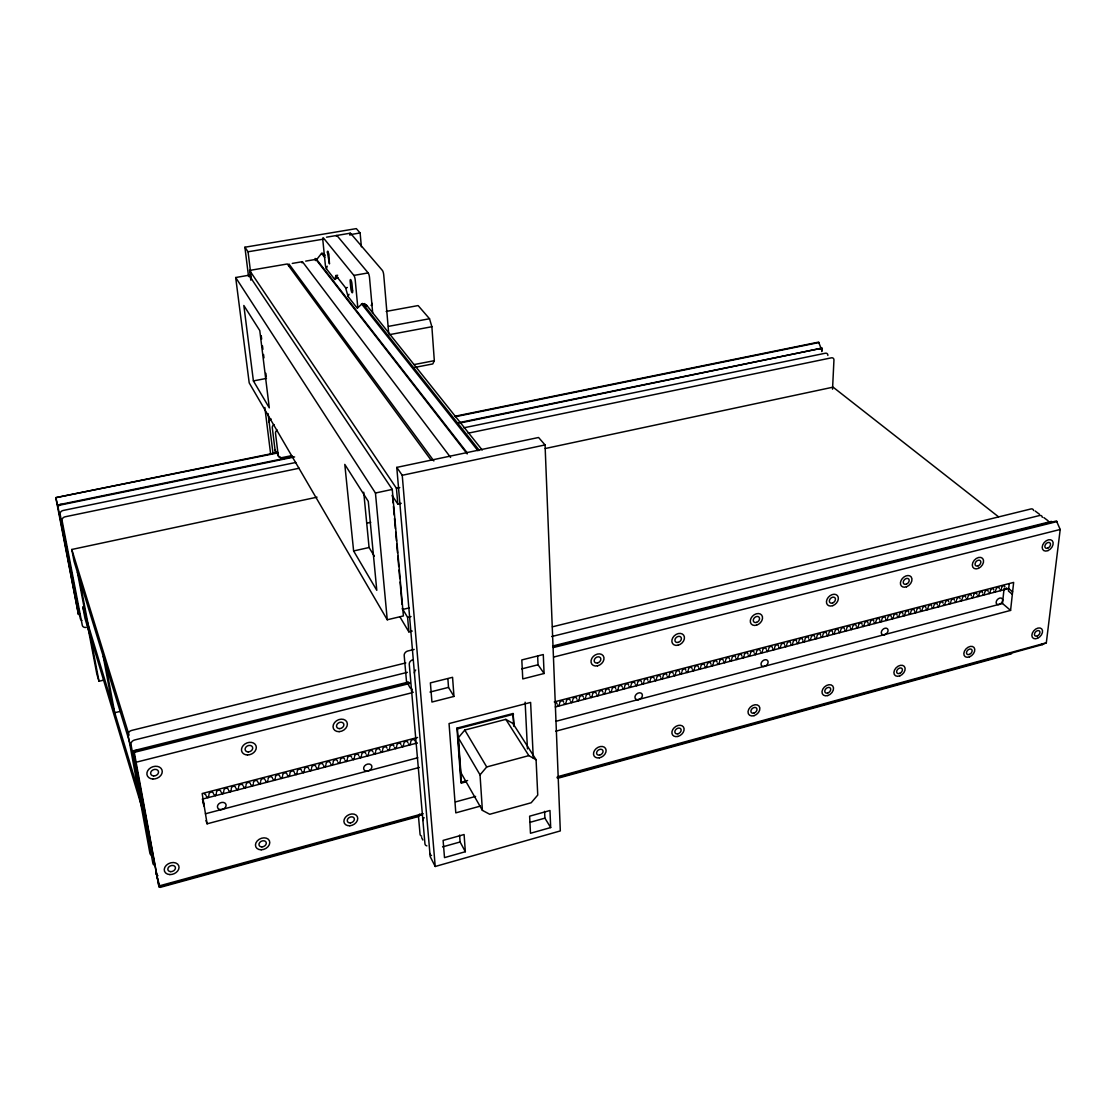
<?xml version="1.0" encoding="UTF-8"?>
<svg xmlns="http://www.w3.org/2000/svg" width="1116" height="1116" viewBox="0 0 1116 1116"><rect width="100%" height="100%" fill="white"/><g stroke="black" fill="none" stroke-linecap="round" stroke-linejoin="round"><path stroke-width="1.5" d="M326.43 268.579L327.211 266.208M302.059 262.86L302.422 261.688L450.585 457.42M821.822 351.61L821.976 348.136L458.578 422.713M832.536 389.177L833.945 360.05A3.097 2.399 -50.8 0 0 831.378 357.831L468.078 433.203M554.275 701.922L1013.649 582.413L1010.58 610.396L1002.489 603.491L1004.093 588.369M409.474 682.685L134.129 751.514L133.948 753.23L133.362 750.747L408.623 681.988M1009.213 583.849L1008.432 591.034L1012.338 594.312M557.01 777.754L1042.274 644.657L1046.32 642.802L1060.2 529.472L1056.447 520.963L553.062 646.792M208.873 795.568L207.883 797.689L206.321 796.266M216.337 793.615L215.374 795.722L213.77 794.285M223.772 791.676L222.726 793.811L221.219 792.374M231.193 789.751L230.189 791.858L228.668 790.463M238.573 787.882L237.582 789.933L236.09 788.552M245.966 785.887L245.004 787.994L243.469 786.627M253.318 784.032L252.369 786.069L250.807 784.66M260.656 782.121L259.665 784.157L258.159 782.748M267.979 780.21L266.975 782.246L265.482 780.837M275.303 778.243L274.327 780.335L272.792 778.926M282.585 776.345L281.525 778.452L280.102 777.043M289.853 774.448L288.835 776.541L287.384 775.174M297.093 772.551L296.117 774.643L294.624 773.262M304.333 770.64L303.357 772.746L301.892 771.421M311.531 768.854L310.611 770.849L309.132 769.58M318.73 766.915L317.753 768.994L316.33 767.682M325.914 765.046L324.923 767.111L323.542 765.883M333.07 763.149L332.08 765.241L330.713 764.014M340.199 761.377L339.222 763.386L337.897 762.228M347.327 759.452L346.379 761.503L345.011 760.345M354.428 757.597L353.535 759.633L352.14 758.531M361.514 755.755L360.608 757.792L359.268 756.732M368.587 753.886L367.638 755.964L366.369 754.932M375.618 752.128L374.725 754.095L373.414 753.091M382.662 750.245L381.756 752.268L380.472 751.291M389.665 748.473L388.773 750.44L387.503 749.492M396.682 746.59L395.72 748.627L394.492 747.636M403.657 744.763L402.792 746.771L401.467 745.781M410.632 742.921L409.67 744.986L408.428 743.967M559.507 704.168L558.572 706.093L557.414 705.061M566.105 702.369L565.184 704.349L564.012 703.373M572.661 700.681L571.713 702.662L570.597 701.713M579.218 698.979L578.255 700.946L577.125 699.955M585.733 697.333L584.756 699.258L583.682 698.267M592.275 695.547L591.341 697.528L590.169 696.51M598.762 693.873L597.841 695.826L596.711 694.905M605.249 692.157L604.286 694.152L603.17 693.148M611.694 690.553L610.717 692.478L609.643 691.46M618.166 688.809L617.162 690.79L616.116 689.8M624.611 687.107L623.649 689.102L622.547 688.098M631.014 685.517L630.066 687.414L628.978 686.424M637.431 683.787L636.469 685.754L635.409 684.805M643.82 682.183L642.83 684.094L641.784 683.076M650.21 680.453L649.275 682.392L648.187 681.471M656.557 678.849L655.566 680.774L654.548 679.784M335.93 275.54L345.611 287.816L348.066 296.493L356.925 307.807A3.711 0.823 79.2 0 0 357.622 305.7L355.237 280.158A3.753 0.837 79.4 0 0 353.884 275.415L323.417 237.931A3.571 0.753 79.6 0 0 322.831 240.121L325.314 264.562A3.529 0.739 79.4 0 0 326.57 268.998L334.772 279.488L335.93 275.54L337.66 275.247M662.918 677.147L661.983 679.072L660.909 678.151M669.237 675.543L668.275 677.44L667.229 676.477M675.571 673.841L674.594 675.794L673.562 674.845M681.848 672.25L680.816 674.176L679.839 673.143M688.167 670.535L687.219 672.488L686.145 671.539M694.431 668.93L693.371 670.897L692.394 669.837M700.667 667.354L699.662 669.251L698.672 668.233M706.93 665.666L705.94 667.605L704.907 666.587M713.152 664.034L712.175 665.973L711.143 664.955M719.346 662.472L718.453 664.313L717.379 663.392M725.567 660.77L724.577 662.737L723.573 661.746M731.747 659.193L730.841 661.091L729.794 660.212M737.913 657.575L736.923 659.514L735.932 658.51M421.011 815.043L159.072 886.885L134.129 751.514M744.051 656.027L743.089 657.91L742.098 656.933M750.189 654.422L749.255 656.292L748.236 655.329M756.341 652.748L755.351 654.701L754.374 653.767M762.451 651.158L761.53 653.069L760.512 652.19M768.547 649.596L767.473 651.549L766.566 650.489M774.63 648.005L773.597 649.944L772.663 648.926M780.698 646.415L779.707 648.34L778.731 647.35M786.738 644.895L785.762 646.764L784.799 645.787M792.806 643.235L791.872 645.146L790.853 644.211M798.805 641.756L797.828 643.611L796.88 642.649M804.831 640.124L803.911 642.007L802.892 641.072M810.816 638.617L809.839 640.472L808.905 639.51M816.814 636.999L815.782 638.924L814.889 637.947M822.799 635.409L821.864 637.32L820.846 636.357M828.742 633.888L827.779 635.785L826.817 634.809M834.684 632.34L833.722 634.223L832.745 633.218M840.613 630.791L839.65 632.674L838.73 631.782M846.542 629.215L845.537 631.154L844.631 630.219M852.443 627.708L851.438 629.605L850.518 628.587M858.316 626.229L857.283 628.085L856.418 627.08M864.202 624.639L863.198 626.536L862.291 625.546M870.062 623.105L868.987 625.03L868.15 623.984M875.92 621.556L874.902 623.481L874.037 622.547M881.752 620.064L880.775 621.947L879.854 620.97M887.569 618.543L886.564 620.44L885.672 619.45M893.386 617.009L892.34 618.934L891.489 617.929M899.175 615.516L898.171 617.413L897.306 616.437M904.964 614.009L903.988 615.879L903.081 614.93M910.74 612.475L909.749 614.372L908.87 613.479M916.473 611.052L915.511 612.865L914.604 611.903M922.235 609.503L921.244 611.373L920.351 610.396M927.968 608.011L926.95 609.894L926.113 608.987M933.673 606.518L932.767 608.346L931.874 607.592M939.365 605.081L938.542 606.797L937.607 606.211M945.071 603.547L944.164 605.36L943.383 604.914M950.734 602.124L949.869 603.854L949.032 603.351M956.426 600.589L955.505 602.403L954.724 601.956M962.062 599.166L961.197 600.896L960.36 600.422M967.712 597.646L966.833 599.432L966.024 599.013M973.319 596.223L972.385 598.009L971.631 597.479M978.969 594.688L978.076 596.488L977.267 596.042M984.563 593.252L983.67 595.023L982.847 594.521M990.129 591.843L989.264 593.572L988.441 593.056M995.737 590.336L994.844 592.108L994.021 591.606M1001.303 588.885L1000.438 590.629L999.587 590.155M348.066 296.493L349.001 294.233M1006.674 587.881L1005.851 589.276L1005.167 588.76M386.15 311.42L418.123 305.575L429.52 318.744L431.878 326.723L434.319 360.677L432.799 363.928L414.259 367.527M407.675 683.41L410.004 687.721L412.362 689.535M467.353 453.012L316.693 259.554L321.561 253.374L325.049 254.922M458.327 737.76L464.8 730.059L505.827 719.36L512.928 723.447L536.085 759.731L537.745 795.066L531.174 802.767L489.743 814.275L482.391 810.369L460.88 772.635L458.327 737.76L480.033 774.867L482.391 810.369M480.033 774.867L486.715 766.957L528.845 755.63L536.085 759.731M459.945 423.006L821.976 348.136M420.146 815.182L419.435 814.178M416.77 743.089L415.375 742.154M334.772 279.488L337.897 277.396M420.802 814.792L422.476 814.122M435.226 866.476L560.316 830.918L545.054 444.935L538.568 437.486L396.78 467.395L430.176 856.586L435.226 866.476L402.234 475.29L396.78 467.395M465.344 851.717L444.503 857.618L443.108 840.404L464.089 834.531L465.344 851.717L460.099 841.98L459.583 835.131M550.69 827.556L530.477 833.275L529.626 816.187L549.965 810.495L550.69 827.556L544.901 818.154L544.594 811.346M442.578 846.905L460.099 841.98M529.835 822.38L544.901 818.154M418.765 816.424L160.146 887.387L157.175 877.385M558.167 778.173L1011.598 653.753M480.508 806.059L455.802 812.867L449.05 723.559L530.616 702.424L533.281 758.057M455.565 801.902L475.611 796.419M159.072 886.885L158.807 886.02L423.103 813.634M557.316 776.792L1046.32 642.802M514.169 726.446L513.039 713.529L456.96 728.12L460.922 782.33L467.59 780.53M460.922 782.33L461.368 783.111L466.376 781.758M205.986 820.623L207.102 823.817L419.337 767.445M555.782 731.203L1010.58 610.396M205.428 813.773L417.761 757.764M555.935 721.299L1002.489 603.491M417.607 737.481L202.163 793.532L207.102 823.817M456.96 728.12L457.42 728.888L513.513 714.268M202.219 799.168L417.217 743.019M555.308 706.958L1008.697 588.55L1012.617 591.829M453.975 696.426L431.934 702.034L430.385 682.88L452.566 677.314L453.975 696.426L448.52 687.386L447.879 678.737M544.092 673.492L522.762 678.919L521.814 659.933L543.283 654.548L544.092 673.492L538.038 664.773L537.647 656.208M136.668 762.088L411.874 692.771M553.689 657.045L1060.2 529.472M430.009 692.06L448.52 687.386M521.744 668.889L538.038 664.773M552.657 646.011L1051.453 521.395M134.38 752.337L409.879 683.438M553.536 647.503L1057.201 521.521M407.368 672.334L134.701 739.964A4.464 3.515 -19.9 0 0 131.004 744.512L152.892 863.352A4.297 3.236 -21.4 0 0 154.873 865.416M551.695 636.538L1039.568 515.522A3.697 2.567 -48.8 0 1 1042.302 517.364M405.792 662.918L131.716 730.408A4.436 3.501 -19.8 0 0 128.061 734.942L149.893 853.238A4.269 3.222 -21.2 0 0 151.86 855.302M552.406 626.815L1030.905 508.966A3.683 2.567 -48.8 0 1 1033.597 510.528M414.189 649.428L407.898 650.963A4.227 3.376 -31.1 0 0 404.187 655.427L406.475 681.123A4.199 3.32 -30.8 0 0 408.526 683.536M121.504 711.073L114.739 712.719L105.643 664.299M399.947 616.911L408.861 631.879L412.236 631.056M387.252 619.771L403.392 615.934L392.274 489.408L249.007 275.22L235.685 277.521L249.203 382.886L387.252 619.771L375.45 493.021L235.685 277.521M402.206 608.387L407.605 617.343L410.995 616.534M77.381 572.173L96.855 674.078L98.989 681.248L104.081 680.049M402.485 609.503L409.167 607.913M353.619 550.969L376.79 590.322L368.28 501.377L344.788 464.395L353.619 550.969L369.075 547.51L374.348 556.2M367.429 523.055L370.777 522.316M392.023 495.365L397.812 504.069L401.202 503.33M430.874 459.848L287.314 263.976L249.593 270.435L396.445 488.292L399.737 487.58M375.45 493.021L392.274 489.408M402.234 475.29L545.054 444.935M131.088 747.009L74.061 561.376L71.787 549.477L317.028 497.178M545.25 448.52L833.08 387.154L998.499 516.792M299.186 468.232L65.063 516.806A3.627 3.097 -14.1 0 0 62.091 520.586L82.291 625.309A3.515 2.888 -16.8 0 0 86.267 627.373M295.824 462.47L63.096 510.486A3.613 3.083 -13.9 0 0 60.138 514.253L80.282 618.515A3.487 2.874 -16.6 0 0 81.956 620.426M463.796 427.819L825.31 353.228A3.083 2.385 -50.9 0 1 827.863 355.446M293.076 456.667L57.641 504.976L78.483 614.623L55.8 497.666L277.633 452.426M455.105 416.24L818.586 342.124L821.306 348.82M55.8 497.666L277.898 452.901M455.44 416.686L819.074 342.5M291.876 455.593L281.818 457.658A3.362 2.929 -27.3 0 1 278.205 455.37L275.512 433.301A3.39 2.971 -27.5 0 1 277.242 430.092M55.953 498.182L57.683 505.59L294.61 456.946M414.008 364.597L434.319 360.677M253.402 380.905L269.291 407.856L259.777 330.573L243.832 305.491L253.402 380.905L266.473 378.422M389.121 334.716L431.878 326.723M388.507 326.36L429.52 318.744M345.611 287.816L347.355 287.51M353.884 275.415L368.168 272.918A3.739 0.865 79.4 0 1 369.522 277.633L372.646 312.592M292.266 263.418L302.352 261.688M305.7 261.116L315.744 259.4M326.514 237.178L350.257 233.202M361.375 246.789L360.119 232.965L356.325 228.613L244.906 247.222L248.059 251.784L322.761 239.243M349.936 234.681L360.119 232.965M357.497 308.002L362.379 303.538L366.69 306.328M277.968 453.905L277.312 453.752M280.925 457.686L278.372 455.998L276.963 452.329L276.838 453.375M316.693 259.554L315.158 258.452L467.199 453.919M1035.132 510.989L1039.47 514.267M1043.823 517.573L1048.217 520.893M1041.563 644.058L1042.274 644.657M368.168 272.918L337.032 235.657A3.557 0.781 79.6 0 0 336.39 236.215M366.466 304.961L482.196 449.999M364.653 303.538L366.648 306.035M322.677 253.192L324.84 255.913M362.658 303.524L479.364 450.459M321.561 253.374L324.798 257.461M361.472 303.747L477.983 450.752M433.859 460.95L288.96 264.004L288.695 266.264M505.827 719.36L528.845 755.63M464.8 730.059L486.715 766.957M421.625 837.628L422.852 840.013M202.749 800.688L203.823 803.729M202.666 801.846L204.27 806.422M71.787 549.477L129.079 735.193M140.086 796.489L82.765 606.839L84.969 618.32L143.49 812.741M158.807 886.02L133.362 750.747M79.445 578.925L98.989 681.248M103.216 656.403L112.284 704.601M156.226 872.252L156.854 875.669M244.906 247.222L248.547 276.517M264.841 407.438L270.63 453.947M261.228 335.637L261.646 339.055M262.483 345.904L262.902 349.322M263.529 354.456L263.962 357.887M265.845 373.288L266.264 376.706M275.401 452.915L272.304 427.777A3.362 2.957 -27.3 0 1 274.034 424.596M248.059 251.784L251.463 279.335M268.077 413.604L272.974 453.194M249.593 270.435L250.793 280.158M363.718 492.198L369.075 547.51M392.525 496.104L393.125 502.981M393.432 506.413L394.185 515.006M394.478 518.438L395.385 528.747M395.692 532.192L396.445 540.772M396.752 544.217L397.505 552.811M397.812 556.242L398.719 566.551M399.012 569.983L399.765 578.576M400.072 582.008L402.039 604.342M418.388 815.419L420.048 834.182A4.004 2.971 -29.9 0 0 421.653 836.191M396.445 488.292L397.812 504.069M407.605 617.343L408.861 631.879M388.647 332.889L383.751 275.136A3.725 0.893 79.5 0 0 382.383 270.421L350.591 233.384A3.543 0.795 79.7 0 0 349.894 234.988M457.42 728.888L461.368 783.111M513.039 713.529L513.695 725.707M525.134 702.187L527.45 748.906M371.795 303.134A3.697 0.851 79.2 0 1 371.056 305.24M315.437 260.558A3.487 0.711 79.4 0 1 316.051 259.596M414.427 673.101A4.297 3.404 -31.2 0 1 415.71 669.991M431.529 855.498A4.059 2.999 -30.1 0 1 429.911 853.475M426.884 845.872A4.032 2.985 -30 0 1 424.945 843.752L409.265 664.201A4.269 3.39 -31.1 0 1 413.018 659.695M134.004 754.249A4.506 3.529 -20.1 0 1 137.728 749.659M157.928 875.683A4.338 3.236 -21.5 0 1 155.933 873.605M1048.342 522.176A3.725 2.567 -48.7 0 1 1050.616 522.748M204.312 794.034A2.26 1.744 -22.7 0 1 205.86 795.248M208.985 794.439A2.26 1.744 -23 0 1 210.882 792.165A2.26 1.744 -23 0 1 213.323 793.309M216.448 792.5A2.26 1.744 -23.2 0 1 218.345 790.226A2.26 1.744 -23.2 0 1 220.773 791.37M223.884 790.56A2.246 1.73 -23.5 0 1 225.781 788.287A2.246 1.73 -23.5 0 1 228.194 789.43M231.305 788.621A2.246 1.73 -23.8 0 1 233.202 786.362A2.246 1.73 -23.8 0 1 235.602 787.491M238.698 786.696A2.232 1.73 -24 0 1 240.596 784.436A2.232 1.73 -24 0 1 242.995 785.566M246.092 784.771A2.232 1.73 -24.3 0 1 247.975 782.511A2.232 1.73 -24.3 0 1 250.361 783.655M253.444 782.846A2.232 1.716 -24.5 0 1 255.341 780.586A2.232 1.716 -24.5 0 1 257.726 781.73M260.795 780.935A2.218 1.716 -24.8 0 1 262.679 778.675A2.218 1.716 -24.8 0 1 265.05 779.819M268.119 779.024A2.218 1.716 -25.1 0 1 270.002 776.778A2.218 1.716 -25.1 0 1 272.36 777.922M275.429 777.127A2.218 1.716 -25.3 0 1 277.312 774.867A2.218 1.716 -25.3 0 1 279.656 776.011M282.711 775.215A2.218 1.716 -25.6 0 1 284.594 772.97A2.218 1.716 -25.6 0 1 286.938 774.113M289.979 773.332A2.204 1.702 -25.9 0 1 291.862 771.086A2.204 1.702 -25.9 0 1 294.192 772.23M297.233 771.435A2.204 1.702 -26.1 0 1 299.116 769.203A2.204 1.702 -26.1 0 1 301.432 770.333M304.459 769.552A2.204 1.702 -26.4 0 1 306.342 767.32A2.204 1.702 -26.4 0 1 308.658 768.45M311.685 767.668A2.19 1.702 -26.7 0 1 313.568 765.437A2.19 1.702 -26.7 0 1 315.87 766.58M318.869 765.799A2.19 1.688 -26.9 0 1 320.752 763.567A2.19 1.688 -26.9 0 1 323.054 764.711M326.053 763.93A2.19 1.688 -27.2 0 1 327.937 761.698A2.19 1.688 -27.2 0 1 330.21 762.842M333.21 762.061A2.176 1.688 -27.4 0 1 335.093 759.829A2.176 1.688 -27.4 0 1 337.367 760.972M340.352 760.191A2.176 1.688 -27.7 0 1 342.235 757.973A2.176 1.688 -27.7 0 1 344.495 759.117M347.481 758.336A2.176 1.674 -28 0 1 349.35 756.118A2.176 1.674 -28 0 1 351.61 757.262M354.581 756.495A2.176 1.674 -28.2 0 1 356.464 754.263A2.176 1.674 -28.2 0 1 358.696 755.406M361.668 754.639A2.162 1.674 -28.5 0 1 363.551 752.421A2.162 1.674 -28.5 0 1 365.783 753.565M368.74 752.798A2.162 1.674 -28.7 0 1 370.61 750.58A2.162 1.674 -28.7 0 1 372.842 751.724M375.785 750.956A2.162 1.674 -29 0 1 377.668 748.752A2.162 1.674 -29 0 1 379.886 749.896M382.83 749.129A2.148 1.66 -29.3 0 1 384.699 746.911A2.148 1.66 -29.3 0 1 386.903 748.069M389.847 747.302A2.148 1.66 -29.5 0 1 391.716 745.083A2.148 1.66 -29.5 0 1 393.906 746.241M396.836 745.474A2.148 1.66 -29.8 0 1 398.719 743.27A2.148 1.66 -29.8 0 1 400.895 744.414M403.825 743.661A2.148 1.66 -30 0 1 405.694 741.456A2.148 1.66 -30 0 1 407.87 742.6M410.786 741.847A2.134 1.646 -30.3 0 1 412.655 739.643A2.134 1.646 -30.3 0 1 414.831 740.787M555.154 702.55A2.065 1.576 -35.3 0 1 556.968 703.736M559.73 703.024A2.065 1.576 -35.6 0 1 561.571 700.876A2.065 1.576 -35.6 0 1 563.552 702.02M566.314 701.308A2.065 1.576 -35.8 0 1 568.156 699.16A2.065 1.576 -35.8 0 1 570.123 700.304M572.871 699.592A2.065 1.562 -36 0 1 574.726 697.444A2.065 1.562 -36 0 1 576.679 698.602M579.427 697.891A2.065 1.562 -36.2 0 1 581.269 695.742A2.065 1.562 -36.2 0 1 583.222 696.9M585.956 696.189A2.051 1.562 -36.4 0 1 587.797 694.04A2.051 1.562 -36.4 0 1 589.75 695.198M592.47 694.487A2.051 1.562 -36.6 0 1 594.326 692.352A2.051 1.562 -36.6 0 1 596.251 693.496M598.971 692.785A2.051 1.548 -36.9 0 1 600.827 690.651A2.051 1.548 -36.9 0 1 602.752 691.808M605.458 691.097A2.051 1.548 -37.1 0 1 607.313 688.963A2.051 1.548 -37.1 0 1 609.224 690.12M611.931 689.409A2.051 1.548 -37.3 0 1 613.772 687.275A2.051 1.548 -37.3 0 1 615.683 688.433M618.39 687.735A2.037 1.548 -37.5 0 1 620.231 685.601A2.037 1.548 -37.5 0 1 622.128 686.759M624.834 686.047A2.037 1.535 -37.7 0 1 626.676 683.927A2.037 1.535 -37.7 0 1 628.559 685.071M631.251 684.373A2.037 1.535 -37.9 0 1 633.093 682.253A2.037 1.535 -37.9 0 1 634.976 683.41M637.668 682.713A2.037 1.535 -38.1 0 1 639.496 680.579A2.037 1.535 -38.1 0 1 641.379 681.736M644.058 681.039A2.037 1.535 -38.3 0 1 645.899 678.919A2.037 1.535 -38.3 0 1 647.768 680.076M650.433 679.379A2.023 1.521 -38.5 0 1 652.274 677.259A2.023 1.521 -38.5 0 1 654.129 678.416M656.794 677.719A2.023 1.521 -38.7 0 1 658.635 675.599A2.023 1.521 -38.7 0 1 660.491 676.756M663.141 676.073A2.023 1.521 -38.9 0 1 664.983 673.952A2.023 1.521 -38.9 0 1 666.824 675.11M669.474 674.413A2.023 1.521 -39.1 0 1 671.316 672.306A2.023 1.521 -39.1 0 1 673.157 673.45M675.794 672.767A2.023 1.507 -39.2 0 1 677.635 670.66A2.023 1.507 -39.2 0 1 679.463 671.804M682.099 671.121A2.023 1.507 -39.4 0 1 683.941 669.014A2.023 1.507 -39.4 0 1 685.754 670.172M688.391 669.488A2.009 1.507 -39.6 0 1 690.218 667.382A2.009 1.507 -39.6 0 1 692.032 668.54M694.668 667.856A2.009 1.507 -39.8 0 1 696.496 665.75A2.009 1.507 -39.8 0 1 698.309 666.908M700.918 666.224A2.009 1.493 -40 0 1 702.745 664.118A2.009 1.493 -40 0 1 704.559 665.275M707.167 664.592A2.009 1.493 -40.2 0 1 708.995 662.499A2.009 1.493 -40.2 0 1 710.794 663.643M713.389 662.974A2.009 1.493 -40.3 0 1 715.23 660.867A2.009 1.493 -40.3 0 1 717.002 662.025M719.611 661.356A2.009 1.493 -40.5 0 1 721.438 659.249A2.009 1.493 -40.5 0 1 723.21 660.407M725.805 659.737A1.995 1.479 -40.7 0 1 727.632 657.645A1.995 1.479 -40.7 0 1 729.404 658.789M731.998 658.119A1.995 1.479 -40.8 0 1 733.826 656.027A1.995 1.479 -40.8 0 1 735.583 657.185M738.164 656.515A1.995 1.479 -41 0 1 739.992 654.422A1.995 1.479 -41 0 1 741.749 655.58M744.316 654.911A1.995 1.479 -41.2 0 1 746.144 652.818A1.995 1.479 -41.2 0 1 747.887 653.976M750.468 653.306A1.995 1.465 -41.3 0 1 752.282 651.228A1.995 1.465 -41.3 0 1 754.025 652.372M756.592 651.716A1.995 1.465 -41.5 0 1 758.406 649.624A1.995 1.465 -41.5 0 1 760.149 650.781M762.702 650.112A1.981 1.465 -41.7 0 1 764.53 648.033A1.981 1.465 -41.7 0 1 766.246 649.191M768.798 648.535A1.981 1.465 -41.8 0 1 770.626 646.443A1.981 1.465 -41.8 0 1 772.342 647.601M774.881 646.945A1.981 1.451 -42 0 1 776.708 644.867A1.981 1.451 -42 0 1 778.41 646.024M780.963 645.355A1.981 1.451 -42.1 0 1 782.776 643.29A1.981 1.451 -42.1 0 1 784.478 644.434M787.017 643.779A1.981 1.451 -42.3 0 1 788.831 641.714A1.981 1.451 -42.3 0 1 790.533 642.858M793.058 642.202A1.981 1.437 -42.4 0 1 794.871 640.138A1.981 1.437 -42.4 0 1 796.559 641.295M799.084 640.64A1.981 1.437 -42.6 0 1 800.897 638.561A1.981 1.437 -42.6 0 1 802.585 639.719M805.096 639.063A1.967 1.437 -42.7 0 1 806.91 636.999A1.967 1.437 -42.7 0 1 808.584 638.157M811.095 637.501A1.967 1.437 -42.9 0 1 812.908 635.436A1.967 1.437 -42.9 0 1 814.582 636.594M817.079 635.939A1.967 1.423 -43 0 1 818.893 633.888A1.967 1.423 -43 0 1 820.553 635.032M823.064 634.39A1.967 1.423 -43.2 0 1 824.863 632.326A1.967 1.423 -43.2 0 1 826.524 633.483M829.021 632.828A1.967 1.423 -43.3 0 1 830.82 630.777A1.967 1.423 -43.3 0 1 832.48 631.935M834.963 631.279A1.967 1.423 -43.5 0 1 836.777 629.229A1.967 1.423 -43.5 0 1 838.409 630.387M840.892 629.745A1.967 1.409 -43.6 0 1 842.706 627.68A1.967 1.409 -43.6 0 1 844.338 628.838M846.807 628.196A1.953 1.409 -43.7 0 1 848.62 626.146A1.953 1.409 -43.7 0 1 850.239 627.304M852.722 626.662A1.953 1.409 -43.9 0 1 854.521 624.611A1.953 1.409 -43.9 0 1 856.139 625.769M858.609 625.127A1.953 1.409 -44 0 1 860.408 623.077A1.953 1.409 -44 0 1 862.026 624.235M864.482 623.593A1.953 1.395 -44.1 0 1 866.295 621.542A1.953 1.395 -44.1 0 1 867.899 622.7M870.341 622.058A1.953 1.395 -44.3 0 1 872.154 620.022A1.953 1.395 -44.3 0 1 873.744 621.18M876.2 620.538A1.953 1.395 -44.4 0 1 877.999 618.501A1.953 1.395 -44.4 0 1 879.589 619.645M882.031 619.017A1.953 1.395 -44.5 0 1 883.83 616.981A1.953 1.395 -44.5 0 1 885.42 618.125M887.862 617.497A1.953 1.381 -44.6 0 1 889.661 615.46A1.953 1.381 -44.6 0 1 891.238 616.618M893.665 615.99A1.939 1.381 -44.8 0 1 895.464 613.953A1.939 1.381 -44.8 0 1 897.041 615.097M899.468 614.47A1.939 1.381 -44.9 0 1 901.268 612.433A1.939 1.381 -44.9 0 1 902.83 613.591M905.257 612.963A1.939 1.381 -45 0 1 907.043 610.94A1.939 1.381 -45 0 1 908.605 612.084M911.019 611.456A1.939 1.381 -45.1 0 1 912.818 609.434A1.939 1.381 -45.1 0 1 914.367 610.591M916.78 609.964A1.939 1.367 -45.2 0 1 918.58 607.927A1.939 1.367 -45.2 0 1 920.114 609.085M922.527 608.457A1.939 1.367 -45.4 0 1 924.313 606.434A1.939 1.367 -45.4 0 1 925.862 607.592M928.261 606.965A1.939 1.367 -45.5 0 1 930.047 604.942A1.939 1.367 -45.5 0 1 931.581 606.1M933.98 605.472A1.939 1.367 -45.6 0 1 935.766 603.463A1.939 1.367 -45.6 0 1 937.3 604.607M939.686 603.993A1.925 1.353 -45.7 0 1 941.472 601.97A1.925 1.353 -45.7 0 1 942.992 603.128M945.378 602.5A1.925 1.353 -45.8 0 1 947.163 600.492A1.925 1.353 -45.8 0 1 948.684 601.65M951.055 601.022A1.925 1.353 -45.9 0 1 952.841 599.013A1.925 1.353 -45.9 0 1 954.347 600.171M956.719 599.543A1.925 1.353 -46 0 1 958.518 597.534A1.925 1.353 -46 0 1 960.011 598.692M962.383 598.078A1.925 1.339 -46.1 0 1 964.168 596.07A1.925 1.339 -46.1 0 1 965.661 597.213M968.018 596.6A1.925 1.339 -46.2 0 1 969.804 594.591A1.925 1.339 -46.2 0 1 971.297 595.749M973.654 595.135A1.925 1.339 -46.3 0 1 975.44 593.126A1.925 1.339 -46.3 0 1 976.918 594.284M979.262 593.67A1.925 1.339 -46.4 0 1 981.048 591.675A1.925 1.339 -46.4 0 1 982.526 592.819M984.87 592.219A1.911 1.325 -46.5 0 1 986.656 590.211A1.911 1.325 -46.5 0 1 988.12 591.368M990.464 590.755A1.911 1.325 -46.6 0 1 992.25 588.76A1.911 1.325 -46.6 0 1 993.7 589.904M996.044 589.304A1.911 1.325 -46.7 0 1 997.83 587.309A1.911 1.325 -46.7 0 1 999.28 588.453M1001.61 587.853A1.911 1.325 -46.8 0 1 1003.396 585.858A1.911 1.325 -46.8 0 1 1004.832 587.002M422.922 820.525A4.059 3.041 -30.1 0 1 424.122 817.693M413.241 692.311A4.227 3.334 -30.9 0 1 411.525 690.009M277.396 452.064A3.348 2.916 -27.2 0 1 275.01 449.748M58.213 508.003A3.585 3.069 -13.7 0 1 61.157 504.265M80.282 613.828A3.474 2.874 -16.4 0 1 78.287 611.805M819.297 348.68A3.055 2.385 -51 0 1 821.85 350.898M269.151 422.322A3.348 2.943 -27.2 0 1 271.146 419.002M327.365 251.979L329.457 263.906L328.871 254.099L327.783 251.17L327.365 251.979M352.6 290.69L351.959 283.841A3.25 0.725 79.3 0 0 350.787 279.739A3.25 0.725 79.3 0 0 350.187 281.637L350.843 288.472A3.236 0.711 79.3 0 0 352 292.559A3.236 0.711 79.3 0 0 352.6 290.69M169.827 874.567A7.645 5.733 -21.9 0 0 178.755 865.765A7.645 5.733 -21.9 0 0 166.312 865.291A7.645 5.733 -21.9 0 0 169.827 874.567M261.214 849.792A7.449 5.608 -24.8 0 0 269.402 840.739A7.449 5.608 -24.8 0 0 257.238 840.92A7.449 5.608 -24.8 0 0 261.214 849.792M349.782 825.756A7.268 5.482 -27.7 0 0 357.26 816.48A7.268 5.482 -27.7 0 0 345.402 817.331A7.268 5.482 -27.7 0 0 349.782 825.756M599.334 757.834A6.849 5.078 -35.9 0 0 605.5 748.376A6.849 5.078 -35.9 0 0 594.605 750.398A6.849 5.078 -35.9 0 0 599.334 757.834M677.831 736.448A6.752 4.952 -38.2 0 0 683.383 726.893A6.752 4.952 -38.2 0 0 672.781 729.529A6.752 4.952 -38.2 0 0 677.831 736.448M754.081 715.663A6.654 4.813 -40.2 0 0 759.033 706.051A6.654 4.813 -40.2 0 0 748.738 709.274A6.654 4.813 -40.2 0 0 754.081 715.663M827.751 695.561A6.557 4.673 -42.1 0 0 832.773 686.047A6.557 4.673 -42.1 0 0 822.757 689.2A6.557 4.673 -42.1 0 0 827.751 695.561M899.775 675.891A6.473 4.534 -43.7 0 0 904.267 666.364A6.473 4.534 -43.7 0 0 894.516 670.074A6.473 4.534 -43.7 0 0 899.775 675.891M969.427 656.892A6.403 4.394 -45.1 0 0 974.003 647.461A6.403 4.394 -45.1 0 0 964.489 651.088A6.403 4.394 -45.1 0 0 969.427 656.892M1037.587 638.254A6.333 4.269 -46.3 0 0 1041.647 628.838A6.333 4.269 -46.3 0 0 1032.384 633.009A6.333 4.269 -46.3 0 0 1037.587 638.254M152.739 779.01A7.896 6.138 -20.8 0 0 161.959 769.873A7.896 6.138 -20.8 0 0 149.028 769.036A7.896 6.138 -20.8 0 0 152.739 779.01M247.459 754.96A7.673 6.012 -24.3 0 0 255.913 745.53A7.673 6.012 -24.3 0 0 243.302 745.418A7.673 6.012 -24.3 0 0 247.459 754.96M339.152 731.65A7.491 5.873 -27.8 0 0 346.867 721.982A7.491 5.873 -27.8 0 0 334.577 722.568A7.491 5.873 -27.8 0 0 339.152 731.65M597.479 665.82A7.059 5.413 -37.4 0 0 603.156 655.692A7.059 5.413 -37.4 0 0 591.885 658.287A7.059 5.413 -37.4 0 0 597.479 665.82M677.97 645.243A6.947 5.259 -39.9 0 0 683.69 635.227A6.947 5.259 -39.9 0 0 672.767 637.752A6.947 5.259 -39.9 0 0 677.97 645.243M756.536 625.169A6.849 5.106 -42.2 0 0 761.656 615.083A6.849 5.106 -42.2 0 0 751.04 618.236A6.849 5.106 -42.2 0 0 756.536 625.169M832.801 605.639A6.766 4.938 -44.1 0 0 837.349 595.539A6.766 4.938 -44.1 0 0 827.054 599.292A6.766 4.938 -44.1 0 0 832.801 605.639M906.471 586.807A6.696 4.785 -45.7 0 0 911.102 576.819A6.696 4.785 -45.7 0 0 901.072 580.487A6.696 4.785 -45.7 0 0 906.471 586.807M978.467 568.351A6.612 4.645 -47.1 0 0 982.554 558.377A6.612 4.645 -47.1 0 0 972.817 562.617A6.612 4.645 -47.1 0 0 978.467 568.351M1048.063 550.565A6.557 4.492 -48.2 0 0 1052.248 540.688A6.557 4.492 -48.2 0 0 1042.749 544.859A6.557 4.492 -48.2 0 0 1048.063 550.565M170.72 871.652A3.934 2.943 -21.9 0 0 175.31 867.118A3.934 2.943 -21.9 0 0 168.893 866.881A3.934 2.943 -21.9 0 0 170.72 871.652M261.911 846.891A3.836 2.888 -24.8 0 0 266.124 842.231A3.836 2.888 -24.8 0 0 259.861 842.343A3.836 2.888 -24.8 0 0 261.911 846.891M350.298 822.897A3.739 2.818 -27.7 0 0 354.135 818.126A3.739 2.818 -27.7 0 0 348.039 818.558A3.739 2.818 -27.7 0 0 350.298 822.897M599.585 755.1A3.529 2.609 -35.9 0 0 602.738 750.231A3.529 2.609 -35.9 0 0 597.144 751.291A3.529 2.609 -35.9 0 0 599.585 755.1M677.928 733.798A3.474 2.539 -38.2 0 0 680.774 728.874A3.474 2.539 -38.2 0 0 675.32 730.241A3.474 2.539 -38.2 0 0 677.928 733.798M754.025 713.068A3.418 2.469 -40.2 0 0 756.564 708.13A3.418 2.469 -40.2 0 0 751.277 709.79A3.418 2.469 -40.2 0 0 754.025 713.068M827.765 692.994A3.376 2.399 -42.1 0 0 830.346 688.112A3.376 2.399 -42.1 0 0 825.184 689.73A3.376 2.399 -42.1 0 0 827.765 692.994M899.663 673.408A3.334 2.33 -43.7 0 0 901.965 668.512A3.334 2.33 -43.7 0 0 896.943 670.423A3.334 2.33 -43.7 0 0 899.663 673.408M969.372 654.436A3.292 2.26 -45.1 0 0 971.729 649.582A3.292 2.26 -45.1 0 0 966.833 651.451A3.292 2.26 -45.1 0 0 969.372 654.436M1037.406 635.883A3.264 2.19 -46.3 0 0 1039.498 631.042A3.264 2.19 -46.3 0 0 1034.727 633.19A3.264 2.19 -46.3 0 0 1037.406 635.883M153.645 775.927A4.059 3.153 -20.8 0 0 158.388 771.226A4.059 3.153 -20.8 0 0 151.734 770.793A4.059 3.153 -20.8 0 0 153.645 775.927M248.171 751.905A3.948 3.097 -24.3 0 0 252.509 747.05A3.948 3.097 -24.3 0 0 246.022 746.995A3.948 3.097 -24.3 0 0 248.171 751.905M339.683 728.622A3.85 3.013 -27.8 0 0 343.63 723.656A3.85 3.013 -27.8 0 0 337.311 723.963A3.85 3.013 -27.8 0 0 339.683 728.622M597.506 662.96A3.627 2.79 -37.4 0 0 600.408 657.756A3.627 2.79 -37.4 0 0 594.619 659.096A3.627 2.79 -37.4 0 0 597.506 662.96M678.068 642.411A3.571 2.706 -39.9 0 0 680.997 637.264A3.571 2.706 -39.9 0 0 675.389 638.561A3.571 2.706 -39.9 0 0 678.068 642.411M756.481 622.421A3.529 2.623 -42.2 0 0 759.103 617.232A3.529 2.623 -42.2 0 0 753.649 618.85A3.529 2.623 -42.2 0 0 756.481 622.421M832.62 602.975A3.487 2.539 -44.1 0 0 834.949 597.785A3.487 2.539 -44.1 0 0 829.648 599.724A3.487 2.539 -44.1 0 0 832.62 602.975M906.359 584.17A3.446 2.469 -45.7 0 0 908.731 579.037A3.446 2.469 -45.7 0 0 903.569 580.92A3.446 2.469 -45.7 0 0 906.359 584.17M978.216 565.812A3.404 2.385 -47.1 0 0 980.322 560.678A3.404 2.385 -47.1 0 0 975.314 562.869A3.404 2.385 -47.1 0 0 978.216 565.812M1047.882 548.054A3.362 2.316 -48.2 0 0 1050.03 542.962A3.362 2.316 -48.2 0 0 1045.148 545.11A3.362 2.316 -48.2 0 0 1047.882 548.054M220.647 809.63A4.506 3.46 -23.4 0 0 225.962 804.385A4.506 3.46 -23.4 0 0 218.666 803.98A4.506 3.46 -23.4 0 0 220.647 809.63M367.136 771.142A4.338 3.334 -28.5 0 0 371.614 765.576A4.338 3.334 -28.5 0 0 364.541 765.981A4.338 3.334 -28.5 0 0 367.136 771.142M638.617 699.62A4.073 3.055 -37.8 0 0 641.923 693.803A4.073 3.055 -37.8 0 0 635.478 695.352A4.073 3.055 -37.8 0 0 638.617 699.62M764.641 666.364A3.976 2.916 -41.4 0 0 767.613 660.56A3.976 2.916 -41.4 0 0 761.461 662.444A3.976 2.916 -41.4 0 0 764.641 666.364M884.862 634.627A3.892 2.776 -44.3 0 0 887.527 628.852A3.892 2.776 -44.3 0 0 881.654 631.042A3.892 2.776 -44.3 0 0 884.862 634.627M999.671 604.3A3.822 2.637 -46.5 0 0 1002.07 598.567A3.822 2.637 -46.5 0 0 996.448 601.064A3.822 2.637 -46.5 0 0 999.671 604.3"/></g></svg>
